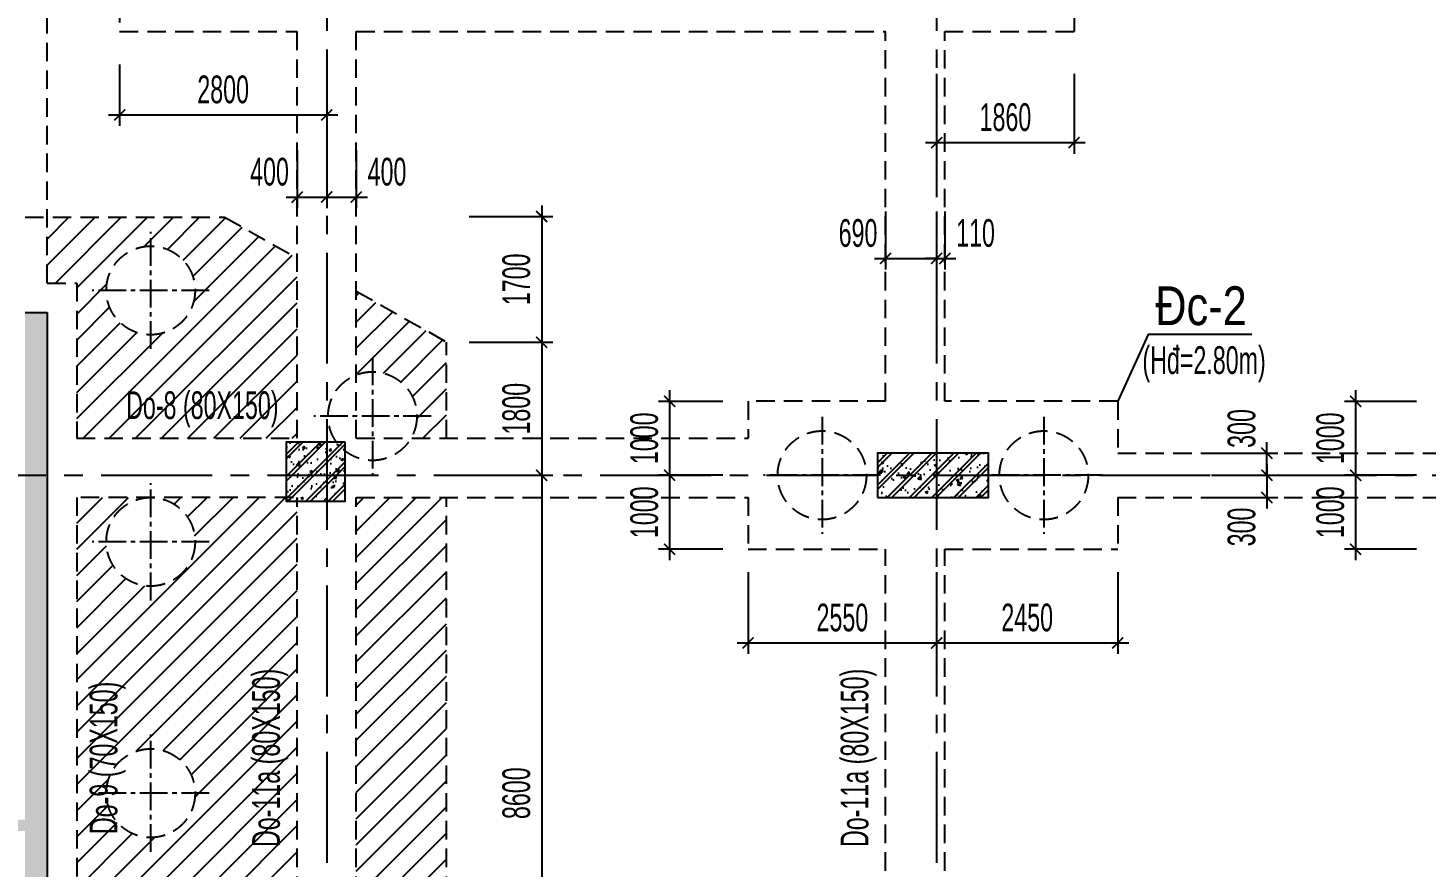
# Model space of a CAD drawing. Extents: x 1719887 to 1865417, y -150890 to 59748.
# Drawn here: x 1761390 to 1780299, y -92747 to -81398 of the extents above; entities that cross this region are included whole.
import ezdxf
from ezdxf.enums import TextEntityAlignment as Align

# ---------------------------------------------------------------- set-up
doc = ezdxf.new("R2010")
doc.units = 0
doc.header["$LTSCALE"] = 1000
doc.header["$MEASUREMENT"] = 0
doc.header["$PDMODE"] = 3
doc.linetypes.add('CENTER2', pattern=[1.125, 0.75, -0.125, 0.125, -0.125])
doc.linetypes.add('HIDDEN', pattern=[0.375, 0.25, -0.125])
doc.layers.get('0').update_dxf_attribs({"linetype": 'CONTINUOUS'})
doc.layers.get('Defpoints').update_dxf_attribs({"linetype": 'CONTINUOUS'})
for name, color, linetype in [('CDC.01.AXIS', 160, 'CENTER2'), ('CDC.02.DIM', 1, 'CONTINUOUS'), ('CDC.04.HIDDEN', 8, 'HIDDEN'), ('CDC.05.STEEL', 4, 'CONTINUOUS'), ('CDC.06.TEXT', 2, 'CONTINUOUS'), ('CDC.10.HATCH', 9, 'CONTINUOUS'), ('CDC.11.NOTE', 8, 'CONTINUOUS'), ('KCS_CHI', 1, 'CONTINUOUS')]:
    doc.layers.add(name, color=color, linetype=linetype)
doc.styles.add('ARIAL', font='arial.ttf', dxfattribs={"width": 0.6})
doc.dimstyles.new('D150', dxfattribs={"dimscale": 150, "dimtxt": 2.5, "dimasz": 1, "dimexe": 1, "dimexo": 0, "dimgap": 1, "dimtad": 1, "dimdec": 0, "dimdsep": 46, "dimtxsty": 'ARIAL', "dimblk": 'ARCHTICK', "dimcen": 1, "dimdle": 1, "dimclrd": 1, "dimclre": 1, "dimclrt": 2, "dimadec": 0, "dimazin": 0, "dimtfac": 0.00072, "dimtdec": 0, "dimtix": 1, "dimtmove": 2, "dimatfit": 3, "dimldrblk": 'ARCHTICK', "dimfxl": 1, "dimtolj": 1, "dimlwd": -1, "dimlwe": -1, "dimarcsym": 0})

# ---------------------------------------------------------------- blocks, each defined once
blk = doc.blocks.new('MONG')
at = {"layer": 'CDC.10.HATCH'}
h = blk.add_hatch(dxfattribs=at)
h.set_pattern_fill('CHAU-01', color=256, scale=50, style=0, pattern_type=2)
h.set_pattern_definition([(50, (0, 1e-11), (358.63009, -31.376067), [37.5, -412.5]), (355, (0, 1e-11), (-69.37567, 376.09607), [30, -330]), (100.4514, (29.9, -2.6), (289.25469, 344.71977), [31.870095, -350.571056]), (46.1842, (0, 100), (533.62052, -82.75951), [56.25, -618.75]), (96.6356, (44.47, 93.1), (467.33135, 487.05894), [47.80514, -525.8565]), (351.1842, (0, 100), (467.33097, 487.0593), [45, -495]), (21, (50, 75), (298.453526, -201.309445), [37.5, -412.5]), (326, (50, 75), (121.657666, 362.57502), [30, -330]), (71.4514, (74.87, 58.22), (420.111314, 161.26525), [31.870095, -350.571056]), (37.5, (0, 1e-11), (6.079928, 166.446927), [0, -326, 0, -335, 0, -331.25]), (7.5, (0, 1e-11), (131.534769, 197.205856), [0, -191, 0, -318.5, 0, -126.25]), (327.5, (-111.5, 1e-11), (266.911218, -11.277436), [0, -125, 0, -390, 0, -517.5]), (317.5, (-161.5, 1e-11), (291.593085, 50.05249), [0, -162.5, 0, -259, 0, -367.5]), (45, (0, 1e-11), (-150.26019, 150.26019), []), (45, (0, 61.25), (-150.26019, 150.26019), [])])
h.paths.add_polyline_path([(1757549, -97948), (1756750, -97948), (1756750, -98248), (1757549, -98248)], flags=17)
h.paths.add_polyline_path([(1755750, -98248), (1755750, -96398), (1758550, -96398), (1758550, -97948), (1758550, -98248), (1760348, -98248), (1760348, -97948), (1758850, -97948), (1758850, -92258), (1761350, -92258), (1761350, -98248), (1761650, -98248), (1761650, -85248), (1761350, -85248), (1761350, -92108), (1758850, -92108), (1758850, -86648), (1758850, -85548), (1760350, -85548), (1760350, -85248), (1758250, -85248), (1758250, -85548), (1758550, -85548), (1758550, -86648), (1755750, -86648), (1755750, -85548), (1757250, -85548), (1757250, -85248), (1755450, -85248), (1755450, -87443), (1755750, -87443), (1755750, -86868), (1758550, -86868), (1758550, -89368), (1755750, -89368), (1755750, -88743), (1755450, -88743), (1755450, -90088), (1755750, -90088), (1755750, -89588), (1758550, -89588), (1758550, -91638), (1755750, -91638), (1755750, -91188), (1755450, -91188), (1755450, -92358), (1755750, -92358), (1755750, -91858), (1758550, -91858), (1758550, -93908), (1755750, -93908), (1755750, -93458), (1755450, -93458), (1755450, -94578), (1755750, -94578), (1755750, -94128), (1758550, -94128), (1758550, -96178), (1755750, -96178), (1755750, -95678), (1755450, -95678), (1755450, -98248)])
h = blk.add_hatch(dxfattribs=at)
h.set_pattern_fill('CHAU-01', color=256, scale=50, style=0, pattern_type=2)
h.set_pattern_definition([(50, (0, 0), (358.63009, -31.376067), [37.5, -412.5]), (355, (0, 0), (-69.37567, 376.09607), [30, -330]), (100.4514, (29.9, -2.6), (289.25469, 344.71977), [31.870095, -350.571056]), (46.1842, (0, 100), (533.62052, -82.75951), [56.25, -618.75]), (96.6356, (44.47, 93.1), (467.33135, 487.05894), [47.80514, -525.8565]), (351.1842, (0, 100), (467.33097, 487.0593), [45, -495]), (21, (50, 75), (298.453526, -201.309445), [37.5, -412.5]), (326, (50, 75), (121.657666, 362.57502), [30, -330]), (71.4514, (74.87, 58.22), (420.111314, 161.26525), [31.870095, -350.571056]), (37.5, (0, 0), (6.079928, 166.446927), [0, -326, 0, -335, 0, -331.25]), (7.5, (0, 0), (131.534769, 197.205856), [0, -191, 0, -318.5, 0, -126.25]), (327.5, (-111.5, 0), (266.911218, -11.277436), [0, -125, 0, -390, 0, -517.5]), (317.5, (-161.5, 0), (291.593085, 50.05249), [0, -162.5, 0, -259, 0, -367.5]), (45, (0, 0), (-150.26019, 150.26019), []), (45, (0, 61.25), (-150.26019, 150.26019), [])])
h.paths.add_polyline_path([(1765430, -86998), (1764880, -86998), (1764880, -87448), (1765430, -87448)])
h.paths.add_polyline_path([(1765430, -87448), (1764880, -87448), (1764880, -87798), (1765430, -87798)])
h.paths.add_polyline_path([(1765680, -87448), (1765430, -87448), (1765430, -87798), (1765680, -87798)])
h.paths.add_polyline_path([(1765680, -86998), (1765430, -86998), (1765430, -87448), (1765680, -87448)])
h = blk.add_hatch(dxfattribs=at)
h.set_pattern_fill('CHAU-01', color=256, scale=50, style=0, pattern_type=2)
h.set_pattern_definition([(50, (0, 0), (358.63009, -31.376067), [37.5, -412.5]), (355, (0, 0), (-69.37567, 376.09607), [30, -330]), (100.4514, (29.9, -2.6), (289.25469, 344.71977), [31.870095, -350.571056]), (46.1842, (0, 100), (533.62052, -82.75951), [56.25, -618.75]), (96.6356, (44.47, 93.1), (467.33135, 487.05894), [47.80514, -525.8565]), (351.1842, (0, 100), (467.33097, 487.0593), [45, -495]), (21, (50, 75), (298.453526, -201.309445), [37.5, -412.5]), (326, (50, 75), (121.657666, 362.57502), [30, -330]), (71.4514, (74.87, 58.22), (420.111314, 161.26525), [31.870095, -350.571056]), (37.5, (0, 0), (6.079928, 166.446927), [0, -326, 0, -335, 0, -331.25]), (7.5, (0, 0), (131.534769, 197.205856), [0, -191, 0, -318.5, 0, -126.25]), (327.5, (-111.5, 0), (266.911218, -11.277436), [0, -125, 0, -390, 0, -517.5]), (317.5, (-161.5, 0), (291.593085, 50.05249), [0, -162.5, 0, -259, 0, -367.5]), (45, (0, 0), (-150.26019, 150.26019), []), (45, (0, 61.25), (-150.26019, 150.26019), [])])
h.paths.add_polyline_path([(1772880, -87748), (1774270, -87748), (1774270, -87398), (1772880, -87398)])
h.paths.add_polyline_path([(1772880, -87398), (1774270, -87398), (1774270, -87148), (1772880, -87148)])
h.paths.add_polyline_path([(1774270, -87398), (1774380, -87398), (1774380, -87148), (1774270, -87148)])
h.paths.add_polyline_path([(1774270, -87748), (1774380, -87748), (1774380, -87398), (1774270, -87398)])
at = {"layer": 'CDC.01.AXIS', "ltscale": 2}
for p, q in [((1765430, -61938), (1765430, -120474)), ((1773680, -61938), (1773680, -120474)), ((1733131, -87448), (1840145, -87448))]:
    blk.add_line(p, q, dxfattribs=at)
at = {"layer": 'CDC.05.STEEL', "ltscale": 2000}
for p, q in [((1761350, -85248), (1761650, -85248)), ((1761650, -85248), (1761650, -98248))]:
    blk.add_line(p, q, dxfattribs=at)
for points in [[(1765680, -86998), (1764880, -86998), (1764880, -87798), (1765680, -87798)], [(1772880, -87748), (1774380, -87748), (1774380, -87148), (1772880, -87148)]]:
    blk.add_lwpolyline(points, close=True, dxfattribs=at)
blk = doc.blocks.new('_ARCHTICK')
at = {"color": 0, "linetype": 'ByBlock', "const_width": 0.15}
blk.add_lwpolyline([(-0.5, -0.5), (0.5, 0.5)], dxfattribs=at)
blk = doc.blocks.new('*D120')
at = {"layer": 'CDC.02.DIM', "color": 1, "transparency": 16777216}
for p, q in [((1770068, -86298), (1770068, -87598)), ((1770790, -86448), (1769918, -86448)), ((1770790, -87448), (1769918, -87448))]:
    blk.add_line(p, q, dxfattribs=at)
at = {"layer": 'Defpoints', "color": 0, "transparency": 16777216}
for p in [(1770790, -86448), (1770068, -87448), (1770790, -87448)]:
    blk.add_point(p, dxfattribs=at)
at = {"layer": 'CDC.02.DIM', "color": 1, "transparency": 16777216, "xscale": 150, "yscale": 150, "zscale": 150}
for p, rotation in [((1770068, -86448), 90), ((1770068, -87448), 270)]:
    blk.add_blockref('_ARCHTICK', p, dxfattribs=dict(at, rotation=rotation))
at = {"layer": 'CDC.02.DIM', "color": 2, "transparency": 16777216, "insert": (1769726, -86948), "char_height": 375, "attachment_point": 5, "rotation": 90, "style": 'ARIAL'}
blk.add_mtext('\\A1;1000', dxfattribs=at)
blk = doc.blocks.new('*D121')
at = {"layer": 'CDC.02.DIM', "color": 1, "transparency": 16777216}
for p, q in [((1770068, -87298), (1770068, -88598)), ((1770790, -87448), (1769918, -87448)), ((1770790, -88448), (1769918, -88448))]:
    blk.add_line(p, q, dxfattribs=at)
at = {"layer": 'Defpoints', "color": 0, "transparency": 16777216}
for p in [(1770790, -87448), (1770068, -88448), (1770790, -88448)]:
    blk.add_point(p, dxfattribs=at)
at = {"layer": 'CDC.02.DIM', "color": 1, "transparency": 16777216, "xscale": 150, "yscale": 150, "zscale": 150}
for p, rotation in [((1770068, -87448), 90), ((1770068, -88448), 270)]:
    blk.add_blockref('_ARCHTICK', p, dxfattribs=dict(at, rotation=rotation))
at = {"layer": 'CDC.02.DIM', "color": 2, "transparency": 16777216, "insert": (1769726, -87948), "char_height": 375, "attachment_point": 5, "rotation": 90, "style": 'ARIAL'}
blk.add_mtext('\\A1;1000', dxfattribs=at)
blk = doc.blocks.new('*D138')
at = {"layer": 'CDC.02.DIM', "color": 1, "transparency": 16777216}
for p, q in [((1779347, -86298), (1779347, -87598)), ((1780169, -86448), (1779197, -86448)), ((1780169, -87448), (1779197, -87448))]:
    blk.add_line(p, q, dxfattribs=at)
at = {"layer": 'Defpoints', "color": 0, "transparency": 16777216}
for p in [(1780169, -86448), (1779347, -87448), (1780169, -87448)]:
    blk.add_point(p, dxfattribs=at)
at = {"layer": 'CDC.02.DIM', "color": 1, "transparency": 16777216, "xscale": 150, "yscale": 150, "zscale": 150}
for p, rotation in [((1779347, -86448), 90), ((1779347, -87448), 270)]:
    blk.add_blockref('_ARCHTICK', p, dxfattribs=dict(at, rotation=rotation))
at = {"layer": 'CDC.02.DIM', "color": 2, "transparency": 16777216, "insert": (1779005, -86948), "char_height": 375, "attachment_point": 5, "rotation": 90, "style": 'ARIAL'}
blk.add_mtext('\\A1;1000', dxfattribs=at)
blk = doc.blocks.new('*D139')
at = {"layer": 'CDC.02.DIM', "color": 1, "transparency": 16777216}
for p, q in [((1779347, -87298), (1779347, -88598)), ((1780169, -87448), (1779197, -87448)), ((1780169, -88448), (1779197, -88448))]:
    blk.add_line(p, q, dxfattribs=at)
at = {"layer": 'Defpoints', "color": 0, "transparency": 16777216}
for p in [(1780169, -87448), (1779347, -88448), (1780169, -88448)]:
    blk.add_point(p, dxfattribs=at)
at = {"layer": 'CDC.02.DIM', "color": 1, "transparency": 16777216, "xscale": 150, "yscale": 150, "zscale": 150}
for p, rotation in [((1779347, -87448), 90), ((1779347, -88448), 270)]:
    blk.add_blockref('_ARCHTICK', p, dxfattribs=dict(at, rotation=rotation))
at = {"layer": 'CDC.02.DIM', "color": 2, "transparency": 16777216, "insert": (1779005, -87948), "char_height": 375, "attachment_point": 5, "rotation": 90, "style": 'ARIAL'}
blk.add_mtext('\\A1;1000', dxfattribs=at)
blk = doc.blocks.new('*D166')
at = {"layer": 'CDC.02.DIM', "color": 1, "transparency": 16777216}
for p, q in [((1767356, -83948), (1768488, -83948)), ((1768338, -83798), (1768338, -85798)), ((1767356, -85648), (1768488, -85648))]:
    blk.add_line(p, q, dxfattribs=at)
at = {"layer": 'Defpoints', "color": 0, "transparency": 16777216}
for p in [(1767356, -83948), (1767356, -85648), (1768338, -85648)]:
    blk.add_point(p, dxfattribs=at)
at = {"layer": 'CDC.02.DIM', "color": 1, "transparency": 16777216, "xscale": 150, "yscale": 150, "zscale": 150}
for p, rotation in [((1768338, -83948), 90), ((1768338, -85648), 270)]:
    blk.add_blockref('_ARCHTICK', p, dxfattribs=dict(at, rotation=rotation))
at = {"layer": 'CDC.02.DIM', "color": 2, "transparency": 16777216, "insert": (1767996, -84798), "char_height": 375, "attachment_point": 5, "rotation": 90, "style": 'ARIAL'}
blk.add_mtext('\\A1;1700', dxfattribs=at)
blk = doc.blocks.new('*D167')
at = {"layer": 'CDC.02.DIM', "color": 1, "transparency": 16777216}
for p, q in [((1767356, -85648), (1768488, -85648)), ((1768338, -85498), (1768338, -87598)), ((1767356, -87448), (1768488, -87448))]:
    blk.add_line(p, q, dxfattribs=at)
at = {"layer": 'Defpoints', "color": 0, "transparency": 16777216}
for p in [(1767356, -85648), (1767356, -87448), (1768338, -87448)]:
    blk.add_point(p, dxfattribs=at)
at = {"layer": 'CDC.02.DIM', "color": 1, "transparency": 16777216, "xscale": 150, "yscale": 150, "zscale": 150}
for p, rotation in [((1768338, -85648), 90), ((1768338, -87448), 270)]:
    blk.add_blockref('_ARCHTICK', p, dxfattribs=dict(at, rotation=rotation))
at = {"layer": 'CDC.02.DIM', "color": 2, "transparency": 16777216, "insert": (1767996, -86548), "char_height": 375, "attachment_point": 5, "rotation": 90, "style": 'ARIAL'}
blk.add_mtext('\\A1;1800', dxfattribs=at)
blk = doc.blocks.new('*D168')
at = {"layer": 'CDC.02.DIM', "color": 1, "transparency": 16777216}
for p, q in [((1768338, -87298), (1768338, -96198)), ((1767356, -87448), (1768488, -87448)), ((1767356, -96048), (1768488, -96048))]:
    blk.add_line(p, q, dxfattribs=at)
at = {"layer": 'Defpoints', "color": 0, "transparency": 16777216}
for p in [(1767356, -87448), (1767356, -96048), (1768338, -96048)]:
    blk.add_point(p, dxfattribs=at)
at = {"layer": 'CDC.02.DIM', "color": 1, "transparency": 16777216, "xscale": 150, "yscale": 150, "zscale": 150}
for p, rotation in [((1768338, -87448), 90), ((1768338, -96048), 270)]:
    blk.add_blockref('_ARCHTICK', p, dxfattribs=dict(at, rotation=rotation))
at = {"layer": 'CDC.02.DIM', "color": 2, "transparency": 16777216, "insert": (1767996, -91748), "char_height": 375, "attachment_point": 5, "rotation": 90, "style": 'ARIAL'}
blk.add_mtext('\\A1;8600', dxfattribs=at)
blk = doc.blocks.new('*D214')
at = {"layer": 'CDC.02.DIM', "color": 1, "transparency": 16777216}
for p, q in [((1771130, -88758), (1771130, -89865)), ((1773680, -88758), (1773680, -89865)), ((1770980, -89715), (1773830, -89715))]:
    blk.add_line(p, q, dxfattribs=at)
at = {"layer": 'Defpoints', "color": 0, "transparency": 16777216}
for p in [(1771130, -88758), (1773680, -88758), (1773680, -89715)]:
    blk.add_point(p, dxfattribs=at)
at = {"layer": 'CDC.02.DIM', "color": 1, "transparency": 16777216, "xscale": 150, "yscale": 150, "zscale": 150, "rotation": 180}
blk.add_blockref('_ARCHTICK', (1771130, -89715), dxfattribs=at)
at = {"layer": 'CDC.02.DIM', "color": 1, "transparency": 16777216, "xscale": 150, "yscale": 150, "zscale": 150}
blk.add_blockref('_ARCHTICK', (1773680, -89715), dxfattribs=at)
at = {"layer": 'CDC.02.DIM', "color": 2, "transparency": 16777216, "insert": (1772405, -89374), "char_height": 375, "attachment_point": 5, "style": 'ARIAL'}
blk.add_mtext('\\A1;2550', dxfattribs=at)
blk = doc.blocks.new('*D215')
at = {"layer": 'CDC.02.DIM', "color": 1, "transparency": 16777216}
for p, q in [((1773680, -88758), (1773680, -89865)), ((1776130, -88758), (1776130, -89865)), ((1773530, -89715), (1776280, -89715))]:
    blk.add_line(p, q, dxfattribs=at)
at = {"layer": 'Defpoints', "color": 0, "transparency": 16777216}
for p in [(1773680, -88758), (1776130, -88758), (1776130, -89715)]:
    blk.add_point(p, dxfattribs=at)
at = {"layer": 'CDC.02.DIM', "color": 1, "transparency": 16777216, "xscale": 150, "yscale": 150, "zscale": 150, "rotation": 180}
blk.add_blockref('_ARCHTICK', (1773680, -89715), dxfattribs=at)
at = {"layer": 'CDC.02.DIM', "color": 1, "transparency": 16777216, "xscale": 150, "yscale": 150, "zscale": 150}
blk.add_blockref('_ARCHTICK', (1776130, -89715), dxfattribs=at)
at = {"layer": 'CDC.02.DIM', "color": 2, "transparency": 16777216, "insert": (1774905, -89374), "char_height": 375, "attachment_point": 5, "style": 'ARIAL'}
blk.add_mtext('\\A1;2450', dxfattribs=at)
blk = doc.blocks.new('*D395')
at = {"layer": 'CDC.02.DIM', "color": 1, "transparency": 16777216}
for p, q in [((1762630, -81891), (1762630, -82723)), ((1765430, -81891), (1765430, -82723)), ((1762480, -82573), (1765580, -82573))]:
    blk.add_line(p, q, dxfattribs=at)
at = {"layer": 'Defpoints', "color": 0, "transparency": 16777216}
for p in [(1762630, -81891), (1765430, -81891), (1765430, -82573)]:
    blk.add_point(p, dxfattribs=at)
at = {"layer": 'CDC.02.DIM', "color": 1, "transparency": 16777216, "xscale": 150, "yscale": 150, "zscale": 150, "rotation": 180}
blk.add_blockref('_ARCHTICK', (1762630, -82573), dxfattribs=at)
at = {"layer": 'CDC.02.DIM', "color": 1, "transparency": 16777216, "xscale": 150, "yscale": 150, "zscale": 150}
blk.add_blockref('_ARCHTICK', (1765430, -82573), dxfattribs=at)
at = {"layer": 'CDC.02.DIM', "color": 2, "transparency": 16777216, "insert": (1764030, -82231), "char_height": 375, "attachment_point": 5, "style": 'ARIAL'}
blk.add_mtext('\\A1;2800', dxfattribs=at)
blk = doc.blocks.new('*D396')
at = {"layer": 'CDC.02.DIM', "color": 1, "transparency": 16777216}
for p, q in [((1773680, -82019), (1773680, -83098)), ((1775540, -82019), (1775540, -83098)), ((1773530, -82948), (1775690, -82948))]:
    blk.add_line(p, q, dxfattribs=at)
at = {"layer": 'Defpoints', "color": 0, "transparency": 16777216}
for p in [(1773680, -82019), (1775540, -82019), (1775540, -82948)]:
    blk.add_point(p, dxfattribs=at)
at = {"layer": 'CDC.02.DIM', "color": 1, "transparency": 16777216, "xscale": 150, "yscale": 150, "zscale": 150, "rotation": 180}
blk.add_blockref('_ARCHTICK', (1773680, -82948), dxfattribs=at)
at = {"layer": 'CDC.02.DIM', "color": 1, "transparency": 16777216, "xscale": 150, "yscale": 150, "zscale": 150}
blk.add_blockref('_ARCHTICK', (1775540, -82948), dxfattribs=at)
at = {"layer": 'CDC.02.DIM', "color": 2, "transparency": 16777216, "insert": (1774610, -82606), "char_height": 375, "attachment_point": 5, "style": 'ARIAL'}
blk.add_mtext('\\A1;1860', dxfattribs=at)
blk = doc.blocks.new('*D1082')
at = {"layer": 'Defpoints', "color": 0, "transparency": 16777216}
for p in [(1777387, -87148), (1778147, -87148), (1777307, -87448)]:
    blk.add_point(p, dxfattribs=at)
at = {"layer": 'KCS_CHI', "color": 1, "transparency": 16777216}
for p, q in [((1777397, -87148), (1778297, -87148)), ((1778147, -87148), (1778147, -86998)), ((1778147, -87448), (1778147, -87148)), ((1777397, -87448), (1778297, -87448)), ((1778147, -87448), (1778147, -87598))]:
    blk.add_line(p, q, dxfattribs=at)
at = {"layer": 'KCS_CHI', "color": 1, "transparency": 16777216, "xscale": 150, "yscale": 150, "zscale": 150}
for p, rotation in [((1778147, -87148), 270), ((1778147, -87448), 90)]:
    blk.add_blockref('_ARCHTICK', p, dxfattribs=dict(at, rotation=rotation))
at = {"layer": 'KCS_CHI', "color": 2, "transparency": 16777216, "insert": (1777805, -86815), "char_height": 375, "attachment_point": 5, "rotation": 90, "style": 'ARIAL'}
blk.add_mtext('\\A1;300', dxfattribs=at)
blk = doc.blocks.new('*D1083')
at = {"layer": 'Defpoints', "color": 0, "transparency": 16777216}
for p in [(1777416, -87448), (1777436, -87748), (1778147, -87748)]:
    blk.add_point(p, dxfattribs=at)
at = {"layer": 'KCS_CHI', "color": 1, "transparency": 16777216}
for p, q in [((1778147, -87298), (1778147, -87898)), ((1777416, -87448), (1778297, -87448)), ((1777436, -87748), (1778297, -87748))]:
    blk.add_line(p, q, dxfattribs=at)
at = {"layer": 'KCS_CHI', "color": 1, "transparency": 16777216, "xscale": 150, "yscale": 150, "zscale": 150}
for p, rotation in [((1778147, -87448), 90), ((1778147, -87748), 270)]:
    blk.add_blockref('_ARCHTICK', p, dxfattribs=dict(at, rotation=rotation))
at = {"layer": 'KCS_CHI', "color": 2, "transparency": 16777216, "insert": (1777805, -88147), "char_height": 375, "attachment_point": 5, "rotation": 90, "style": 'ARIAL'}
blk.add_mtext('\\A1;300', dxfattribs=at)
blk = doc.blocks.new('*D1104')
at = {"layer": 'Defpoints', "color": 0, "transparency": 16777216}
for p in [(1765030, -83051), (1765430, -83051), (1765430, -83685)]:
    blk.add_point(p, dxfattribs=at)
at = {"layer": 'KCS_CHI', "color": 1, "transparency": 16777216}
for p, q in [((1765030, -83051), (1765030, -83835)), ((1765430, -83051), (1765430, -83835)), ((1764880, -83685), (1765580, -83685))]:
    blk.add_line(p, q, dxfattribs=at)
at = {"layer": 'KCS_CHI', "color": 1, "transparency": 16777216, "xscale": 150, "yscale": 150, "zscale": 150, "rotation": 180}
blk.add_blockref('_ARCHTICK', (1765030, -83685), dxfattribs=at)
at = {"layer": 'KCS_CHI', "color": 1, "transparency": 16777216, "xscale": 150, "yscale": 150, "zscale": 150}
blk.add_blockref('_ARCHTICK', (1765430, -83685), dxfattribs=at)
at = {"layer": 'KCS_CHI', "color": 2, "transparency": 16777216, "insert": (1764657, -83344), "char_height": 375, "attachment_point": 5, "style": 'ARIAL'}
blk.add_mtext('\\A1;400', dxfattribs=at)
blk = doc.blocks.new('*D1105')
at = {"layer": 'Defpoints', "color": 0, "transparency": 16777216}
for p in [(1765430, -83051), (1765830, -83051), (1765830, -83685)]:
    blk.add_point(p, dxfattribs=at)
at = {"layer": 'KCS_CHI', "color": 1, "transparency": 16777216}
for p, q in [((1765430, -83051), (1765430, -83835)), ((1765830, -83051), (1765830, -83835)), ((1765280, -83685), (1765980, -83685))]:
    blk.add_line(p, q, dxfattribs=at)
at = {"layer": 'KCS_CHI', "color": 1, "transparency": 16777216, "xscale": 150, "yscale": 150, "zscale": 150, "rotation": 180}
blk.add_blockref('_ARCHTICK', (1765430, -83685), dxfattribs=at)
at = {"layer": 'KCS_CHI', "color": 1, "transparency": 16777216, "xscale": 150, "yscale": 150, "zscale": 150}
blk.add_blockref('_ARCHTICK', (1765830, -83685), dxfattribs=at)
at = {"layer": 'KCS_CHI', "color": 2, "transparency": 16777216, "insert": (1766246, -83344), "char_height": 375, "attachment_point": 5, "style": 'ARIAL'}
blk.add_mtext('\\A1;400', dxfattribs=at)
blk = doc.blocks.new('*D1106')
at = {"layer": 'Defpoints', "color": 0, "transparency": 16777216}
for p in [(1772990, -83880), (1773680, -83880), (1773680, -84515)]:
    blk.add_point(p, dxfattribs=at)
at = {"layer": 'KCS_CHI', "color": 1, "transparency": 16777216}
for p, q in [((1772990, -83880), (1772990, -84665)), ((1773680, -83880), (1773680, -84665)), ((1772840, -84515), (1773830, -84515))]:
    blk.add_line(p, q, dxfattribs=at)
at = {"layer": 'KCS_CHI', "color": 1, "transparency": 16777216, "xscale": 150, "yscale": 150, "zscale": 150, "rotation": 180}
blk.add_blockref('_ARCHTICK', (1772990, -84515), dxfattribs=at)
at = {"layer": 'KCS_CHI', "color": 1, "transparency": 16777216, "xscale": 150, "yscale": 150, "zscale": 150}
blk.add_blockref('_ARCHTICK', (1773680, -84515), dxfattribs=at)
at = {"layer": 'KCS_CHI', "color": 2, "transparency": 16777216, "insert": (1772617, -84173), "char_height": 375, "attachment_point": 5, "style": 'ARIAL'}
blk.add_mtext('\\A1;690', dxfattribs=at)
blk = doc.blocks.new('*D1107')
at = {"layer": 'Defpoints', "color": 0, "transparency": 16777216}
for p in [(1773680, -83880), (1773790, -83880), (1773790, -84515)]:
    blk.add_point(p, dxfattribs=at)
at = {"layer": 'KCS_CHI', "color": 1, "transparency": 16777216}
for p, q in [((1773680, -83880), (1773680, -84665)), ((1773790, -83880), (1773790, -84665)), ((1773680, -84515), (1773530, -84515)), ((1773680, -84515), (1773790, -84515)), ((1773790, -84515), (1773940, -84515))]:
    blk.add_line(p, q, dxfattribs=at)
at = {"layer": 'KCS_CHI', "color": 1, "transparency": 16777216, "xscale": 150, "yscale": 150, "zscale": 150}
blk.add_blockref('_ARCHTICK', (1773680, -84515), dxfattribs=at)
at = {"layer": 'KCS_CHI', "color": 1, "transparency": 16777216, "xscale": 150, "yscale": 150, "zscale": 150, "rotation": 180}
blk.add_blockref('_ARCHTICK', (1773790, -84515), dxfattribs=at)
at = {"layer": 'KCS_CHI', "color": 2, "transparency": 16777216, "insert": (1774206, -84173), "char_height": 375, "attachment_point": 5, "style": 'ARIAL'}
blk.add_mtext('\\A1;110', dxfattribs=at)

msp = doc.modelspace()

# ---------------------------------------------------------------- hatches: boundary and pattern name
at = {"layer": 'CDC.10.HATCH'}
h = msp.add_hatch(dxfattribs=at)
h.set_pattern_fill('ANSI31', color=256, scale=2000, style=0)
h.paths.add_polyline_path([(1765029.7, -84509), (1764049.7, -83958.1), (1761649.7, -83958.1), (1761649.7, -84847.7), (1762049.7, -84847.7), (1762049.7, -86947.7), (1765029.7, -86947.7)])
h.paths.add_polyline_path([(1762449.7, -84947.7, -1), (1763649.7, -84947.7, -1)], flags=16)
h.paths.add_polyline_path([(1765829.7, -84958.6), (1765829.7, -86089.5, -0.5289539), (1766649.7, -86647.7, -0.1316339), (1766569.4, -86947.7), (1767049.7, -86947.7), (1767049.7, -85644.4)])
h.paths.add_polyline_path([(1765029.7, -87797.7), (1764879.8, -87797.7), (1764879.8, -87747.7), (1763049.7, -87747.7), (1763049.7, -87747.7, -0.4142136), (1763649.7, -88347.7, -1), (1762449.7, -88347.7, -0.4142136), (1763049.7, -87747.7), (1763049.7, -87747.7), (1762049.7, -87747.7), (1762049.7, -95747.7), (1763043, -95747.7, -0.4109291), (1762449.7, -95147.7, -1), (1763649.7, -95147.7, -0.4109291), (1763056.5, -95747.7), (1764879.8, -95747.7), (1764879.8, -95697.7), (1765029.7, -95697.7)])
h.paths.add_polyline_path([(1763649.7, -91747.7, -1), (1762449.7, -91747.7, -1)], flags=16)
h.paths.add_polyline_path([(1767049.7, -87747.7), (1765829.7, -87747.7), (1765829.7, -95747.7), (1767049.7, -95747.7)])
h.paths.add_polyline_path([(1767049.7, -96547.7), (1766569.3, -96547.7, -0.131671), (1766649.7, -96847.7, -0.5289539), (1765829.7, -97406), (1765829.7, -98541), (1767049.7, -97851.1)])
h.paths.add_polyline_path([(1765029.7, -96547.7), (1762049.7, -96547.7), (1762049.7, -98647.7), (1761649.7, -98647.7), (1761649.7, -99547.7), (1764049.7, -99547.7), (1765029.7, -98993.5)])
h.paths.add_polyline_path([(1763649.7, -98547.7, -1), (1762449.7, -98547.7, -1)], flags=16)
h.paths.add_polyline_path([(1762594.3, -86920.4), (1764901.8, -86920.4), (1764901.8, -86182.9), (1762594.3, -86182.9)], flags=24)
h.paths.add_polyline_path([(1765029.9, -92599), (1765029.9, -89941.8), (1764292.5, -89941.8), (1764292.5, -92599)], flags=9)
h.paths.add_polyline_path([(1762832.4, -92424.1), (1762832.4, -90116.6), (1762094.9, -90116.6), (1762094.9, -92424.1)], flags=24)
h.paths.add_polyline_path([(1762594.3, -97268.3), (1764901.8, -97268.3), (1764901.8, -96530.9), (1762594.3, -96530.9)], flags=9)

# ---------------------------------------------------------------- linework, layer by layer
at = {"layer": 'CDC.01.AXIS', "ltscale": 0.5}
for p, q in [((1763049.7, -85739.7), (1763049.7, -84155.7)), ((1763841.7, -84947.7), (1762257.7, -84947.7)), ((1766049.7, -85855.7), (1766049.7, -87439.7)), ((1766841.7, -86647.7), (1765257.7, -86647.7)), ((1772129.7, -86655.7), (1772129.7, -88239.7)), ((1775129.7, -86655.7), (1775129.7, -88239.7)), ((1772921.7, -87447.7), (1771337.7, -87447.7)), ((1775921.7, -87447.7), (1774337.7, -87447.7)), ((1763049.7, -89139.7), (1763049.7, -87555.7)), ((1763841.7, -88347.7), (1762257.7, -88347.7)), ((1763049.7, -92539.7), (1763049.7, -90955.7)), ((1763841.7, -91747.7), (1762257.7, -91747.7))]:
    msp.add_line(p, q, dxfattribs=at)
at = {"layer": 'CDC.04.HIDDEN'}
for p, q in [((1775539.7, -80497.7), (1775539.7, -81447.7)), ((1761649.7, -84847.7), (1761649.7, -80697.7)), ((1762629.7, -80697.7), (1762629.7, -81447.7)), ((1762629.7, -81447.7), (1765029.7, -81447.7)), ((1765029.7, -86947.7), (1765029.7, -81447.7)), ((1765829.7, -86947.7), (1765829.7, -81447.7)), ((1765829.7, -81447.7), (1772989.7, -81447.7)), ((1772989.7, -86447.7), (1772989.7, -81447.7)), ((1773789.7, -86447.7), (1773789.7, -81447.7)), ((1773789.7, -81447.7), (1775539.7, -81447.7)), ((1761349.7, -83958.1), (1764049.7, -83958.1)), ((1764049.7, -83958.1), (1765029.7, -84509)), ((1761649.7, -84847.7), (1762049.7, -84847.7)), ((1762049.7, -84847.7), (1762049.7, -86947.7)), ((1765829.7, -84958.6), (1767055.6, -85647.7)), ((1767049.7, -86947.7), (1767049.7, -85647.7)), ((1771129.7, -86447.7), (1771129.7, -86947.7)), ((1772989.7, -86447.7), (1771129.7, -86447.7)), ((1776129.7, -86447.7), (1773789.7, -86447.7)), ((1776129.7, -86447.7), (1776129.7, -87147.7)), ((1762049.7, -86947.7), (1765029.7, -86947.7)), ((1765829.7, -86947.7), (1771129.7, -86947.7)), ((1776129.7, -87147.7), (1780579.7, -87147.7)), ((1765029.7, -95747.7), (1765029.7, -87747.7)), ((1765829.7, -95747.7), (1765829.7, -87747.7)), ((1765829.7, -87747.7), (1771129.7, -87747.7)), ((1767049.7, -95747.7), (1767049.7, -87747.7)), ((1771129.7, -87747.7), (1771129.7, -88447.7)), ((1776129.7, -87747.7), (1780579.7, -87747.7)), ((1776129.7, -87747.7), (1776129.7, -88447.7)), ((1771129.7, -88447.7), (1772989.7, -88447.7)), ((1772989.7, -95047.7), (1772989.7, -88447.7)), ((1773789.7, -95047.7), (1773789.7, -88447.7)), ((1773789.7, -88447.7), (1776129.7, -88447.7))]:
    msp.add_line(p, q, dxfattribs=at)
msp.add_lwpolyline([(1764979.7, -87747.7), (1762049.7, -87747.7), (1762049.7, -95747.7), (1764979.7, -95747.7)], dxfattribs=at)
for centre in [(1763049.7, -84947.7), (1766049.7, -86647.7), (1772129.7, -87447.7), (1775129.7, -87447.7), (1763049.7, -88347.7), (1763049.7, -91747.7)]:
    msp.add_circle(centre, 600, dxfattribs=at)
at = {"layer": 'CDC.11.NOTE'}
msp.add_lwpolyline([(1777944.7, -85544.9), (1776540, -85544.9), (1776129.7, -86447.7)], dxfattribs=at)

# ---------------------------------------------------------------- block references
at = {"layer": 'CDC.10.HATCH'}
msp.add_blockref('MONG', (0, 0), dxfattribs=at)

# ---------------------------------------------------------------- texts
at = {"layer": 'CDC.06.TEXT', "style": 'ARIAL'}
for s, height, width, p in [('Đc-2', 525, 0.8, (1777255.8, -85154.8)), ('(Hđ=2.80m)', 375, 0.6, (1777297.2, -85889.6)), ('Do-8 (80X150)', 375, 0.6, (1763748.1, -86499.7))]:
    msp.add_text(s, height=height, dxfattribs=dict(at, width=width)).set_placement(p, align=Align.MIDDLE_CENTER)
at = {"layer": 'CDC.06.TEXT', "style": 'ARIAL', "width": 0.6}
for s, p in [('Do-11a (80X150)', (1764609.3, -91270.4)), ('Do-11a (80X150)', (1772569.3, -91270.4)), ('Do-9 (70X150)', (1762411.7, -91270.4))]:
    msp.add_text(s, height=375, rotation=90, dxfattribs=at).set_placement(p, align=Align.MIDDLE_CENTER)

# ---------------------------------------------------------------- dimensions: what is measured, and where the dimension line sits
at = {"layer": 'CDC.02.DIM'}
for base, p1, p2, picture, middle in [((1765429.8, -82572.9), (1762629.7, -81891.2), (1765429.8, -81891.2), '*D395', (1764029.8, -82231.5)), ((1775539.7, -82947.7), (1773679.7, -82018.9), (1775539.7, -82018.9), '*D396', (1774609.7, -82606.2)), ((1773679.7, -89715.3), (1771129.7, -88757.9), (1773679.7, -88757.9), '*D214', (1772404.7, -89373.8)), ((1776129.7, -89715.3), (1773679.7, -88757.9), (1776129.7, -88757.9), '*D215', (1774904.7, -89373.8))]:
    dim = msp.add_linear_dim(base=base, p1=p1, p2=p2, dimstyle='D150', dxfattribs=at)
    dim.commit()
    dim.dimension.update_dxf_attribs({"geometry": picture, "text_midpoint": middle})
for base, p1, p2, picture, middle in [((1768337.6, -85647.7), (1767355.6, -83947.7), (1767355.6, -85647.7), '*D166', (1767996.1, -84797.7)), ((1768337.6, -87447.7), (1767355.6, -85647.7), (1767355.6, -87447.7), '*D167', (1767996.1, -86547.7)), ((1770067.7, -87447.7), (1770789.7, -86447.7), (1770789.7, -87447.7), '*D120', (1769726.2, -86947.7)), ((1779346.9, -87447.7), (1780168.9, -86447.7), (1780168.9, -87447.7), '*D138', (1779005.5, -86947.7)), ((1768337.6, -96047.7), (1767355.6, -87447.7), (1767355.6, -96047.7), '*D168', (1767996.1, -91747.7)), ((1770067.7, -88447.7), (1770789.7, -87447.7), (1770789.7, -88447.7), '*D121', (1769726.2, -87947.7)), ((1779346.9, -88447.7), (1780168.9, -87447.7), (1780168.9, -88447.7), '*D139', (1779005.5, -87947.7))]:
    dim = msp.add_linear_dim(base=base, p1=p1, p2=p2, angle=90, dimstyle='D150', dxfattribs=at)
    dim.commit()
    dim.dimension.update_dxf_attribs({"geometry": picture, "text_midpoint": middle})
at = {"layer": 'KCS_CHI'}
for base, p1, p2, picture, middle in [((1765429.8, -83685.3), (1765029.7, -83050.7), (1765429.8, -83050.7), '*D1104', (1764657.4, -83343.9)), ((1765829.7, -83685.3), (1765429.8, -83050.7), (1765829.7, -83050.7), '*D1105', (1766246.1, -83343.9)), ((1773679.7, -84514.5), (1772989.7, -83879.8), (1773679.7, -83879.8), '*D1106', (1772617.4, -84173)), ((1773789.7, -84514.5), (1773679.7, -83879.8), (1773789.7, -83879.8), '*D1107', (1774206.1, -84173))]:
    dim = msp.add_linear_dim(base=base, p1=p1, p2=p2, dimstyle='D150', override={"dimfxl": 5, "dimfxlon": 1, "dimarcsym": 1}, dxfattribs=at)
    dim.commit()
    dim.dimension.update_dxf_attribs({"geometry": picture, "text_midpoint": middle, "dimtype": 160})
for base, p1, p2, picture, middle in [((1778146.6, -87147.7), (1777307.3, -87447.7), (1777387.2, -87147.7), '*D1082', (1777805.2, -86814.6)), ((1778146.6, -87747.7), (1777416.3, -87447.7), (1777435.9, -87747.7), '*D1083', (1777805.2, -88146.9))]:
    dim = msp.add_linear_dim(base=base, p1=p1, p2=p2, angle=90, dimstyle='D150', override={"dimfxl": 5, "dimfxlon": 1, "dimarcsym": 1}, dxfattribs=at)
    dim.commit()
    dim.dimension.update_dxf_attribs({"geometry": picture, "text_midpoint": middle, "dimtype": 160})

doc.saveas('drawing.dxf')
